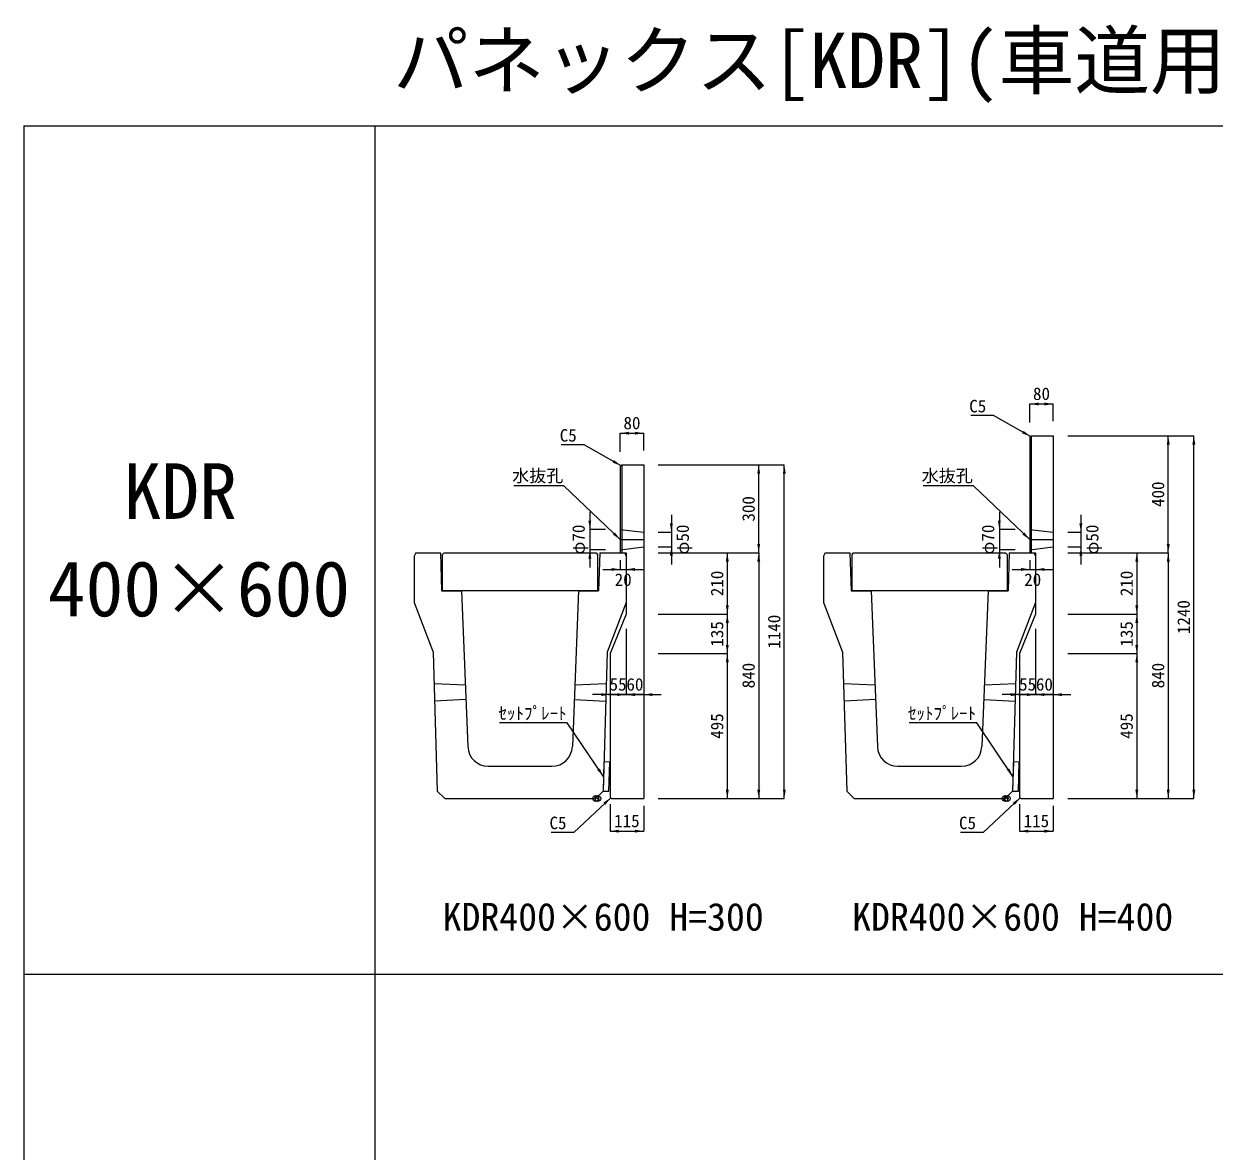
# Model space of a CAD drawing. Units: millimetres at full size, sheet at 1:40. Extents: x 172874 to 199766, y 869448 to 902797.
# Drawn here: x 187274 to 191344, y 881043 to 884897 of the extents above; entities that cross this region are included whole.
import ezdxf
from ezdxf.enums import TextEntityAlignment as Align

# ---------------------------------------------------------------- set-up
doc = ezdxf.new("R2010")
doc.units = ezdxf.units.MM
doc.header["$LTSCALE"] = 40
doc.header["$PDMODE"] = 32
doc.header["$PDSIZE"] = 20
doc.linetypes.add('DASHED', pattern=[7.5, 6, -1.5])
doc.linetypes.add('USER2', pattern=[4.7625, 3.175, -1.5875])
for name, color, linetype, lineweight in [('セットプレート', 3, 'Continuous', 13), ('パネックスKDR', 2, 'Continuous', 13), ('図枠', 5, 'Continuous', 13), ('寸法線', 7, 'Continuous', 13), ('引出線', 4, 'Continuous', 13), ('本体', 2, 'Continuous', 13), ('補助線', 8, 'Continuous', 13)]:
    doc.layers.add(name, color=color, linetype=linetype, lineweight=lineweight)
doc.layers.add('文字', color=7, linetype='Continuous')
doc.styles.add('ＭＳ ゴシック', font='')
doc.styles.get('ＭＳ ゴシック').set_extended_font_data('MS Gothic')

# ---------------------------------------------------------------- blocks, each defined once
blk = doc.blocks.new('filled_arrow')
at = {"color": 0, "linetype": 'Continuous', "lineweight": -2}
blk.add_solid([(7.5, 1.25), (0, 0), (7.5, -1.25)], dxfattribs=at)

msp = doc.modelspace()

# ---------------------------------------------------------------- linework, layer by layer
at = {"layer": 'セットプレート'}
for points in [[(189254.36, 882273.72), (189274.35, 882273.13), (189277.3, 882373.09), (189257.31, 882373.68)], [(190654.36, 882273.72), (190674.35, 882273.13), (190677.3, 882373.09), (190657.31, 882373.68)]]:
    msp.add_lwpolyline(points, close=True, dxfattribs=at)
at = {"layer": 'パネックスKDR'}
for p, q in [((190713.37, 883483.73), (190718.37, 883488.73)), ((190713.37, 883483.73), (190713.37, 883088.73)), ((190718.37, 883488.73), (190793.37, 883488.73)), ((190793.37, 883488.73), (190793.37, 882248.73)), ((189313.37, 883383.73), (189318.37, 883388.73)), ((189318.37, 883388.73), (189393.37, 883388.73)), ((189393.37, 883388.73), (189393.37, 882248.73)), ((189313.37, 883383.73), (189313.37, 883088.73)), ((189313.37, 883088.73), (189333.37, 883088.73)), ((189333.37, 883088.73), (189333.37, 882878.73)), ((190713.37, 883088.73), (190733.37, 883088.73)), ((190733.37, 883088.73), (190733.37, 882878.73)), ((189333.37, 882878.73), (189278.37, 882743.73)), ((190733.37, 882878.73), (190678.37, 882743.73)), ((189278.37, 882743.73), (189278.37, 882253.73)), ((190678.37, 882743.73), (190678.37, 882253.73)), ((189278.37, 882253.73), (189283.37, 882248.73)), ((189283.37, 882248.73), (189393.37, 882248.73)), ((190678.37, 882253.73), (190683.37, 882248.73)), ((190683.37, 882248.73), (190793.37, 882248.73))]:
    msp.add_line(p, q, dxfattribs=at)
at = {"layer": 'パネックスKDR', "lineweight": 5}
for p, q in [((190718.37, 883488.73), (190718.37, 883088.73)), ((189318.37, 883388.73), (189318.37, 883088.73))]:
    msp.add_line(p, q, dxfattribs=at)
at = {"layer": 'パネックスKDR', "linetype": 'DASHED', "lineweight": 9}
for p, q in [((189313.37, 883168.73), (189393.37, 883158.73)), ((190713.37, 883168.73), (190793.37, 883158.73)), ((189313.37, 883098.73), (189393.37, 883108.73)), ((190713.37, 883098.73), (190793.37, 883108.73))]:
    msp.add_line(p, q, dxfattribs=at)
at = {"layer": '図枠'}
for p, q in [((187274.21, 884548.33), (199766.29, 884548.33)), ((187274.21, 884548.33), (199766.29, 884548.33)), ((187274.21, 884548.33), (187274.21, 869448.33)), ((188474.21, 884548.33), (188474.21, 869448.33)), ((187274.21, 881648.33), (199766.29, 881648.33))]:
    msp.add_line(p, q, dxfattribs=at)
at = {"layer": '寸法線'}
for p, q in [((190713.37, 883597.28), (190793.37, 883597.28)), ((190713.37, 883533.73), (190713.37, 883597.28)), ((190793.37, 883538.73), (190793.37, 883597.28)), ((189313.37, 883497.28), (189393.37, 883497.28)), ((189313.37, 883433.73), (189313.37, 883497.28)), ((189393.37, 883438.73), (189393.37, 883497.28)), ((190843.37, 883488.73), (191274.21, 883488.73)), ((190843.37, 883488.73), (191186.71, 883488.73)), ((191186.71, 883088.73), (191186.71, 883488.73)), ((191274.21, 882248.73), (191274.21, 883488.73)), ((189443.37, 883388.73), (189874.21, 883388.73)), ((189443.37, 883388.73), (189786.71, 883388.73)), ((189786.71, 883088.73), (189786.71, 883388.73)), ((189874.21, 882248.73), (189874.21, 883388.73)), ((189209.3, 883228.73), (189209.3, 883038.73)), ((190609.3, 883228.73), (190609.3, 883038.73)), ((189488.04, 883218.73), (189488.04, 883048.73)), ((190888.04, 883218.73), (190888.04, 883048.73)), ((189263.37, 883168.73), (189209.3, 883168.73)), ((189443.37, 883158.73), (189488.04, 883158.73)), ((190663.37, 883168.73), (190609.3, 883168.73)), ((190843.37, 883158.73), (190888.04, 883158.73)), ((189443.37, 883108.73), (189488.04, 883108.73)), ((190843.37, 883108.73), (190888.04, 883108.73)), ((189263.37, 883098.73), (189209.3, 883098.73)), ((189313.37, 883063.73), (189313.37, 883031.65)), ((189333.37, 883063.73), (189333.37, 883031.65)), ((189443.37, 883088.73), (189786.71, 883088.73)), ((189443.37, 883088.73), (189679.21, 883088.73)), ((189443.37, 883088.73), (189786.71, 883088.73)), ((189679.21, 883088.73), (189679.21, 882878.73)), ((189786.71, 883088.73), (189786.71, 882248.73)), ((190663.37, 883098.73), (190609.3, 883098.73)), ((190713.37, 883063.73), (190713.37, 883031.65)), ((190733.37, 883063.73), (190733.37, 883031.65)), ((190843.37, 883088.73), (191186.71, 883088.73)), ((190843.37, 883088.73), (191079.21, 883088.73)), ((190843.37, 883088.73), (191186.71, 883088.73)), ((191079.21, 883088.73), (191079.21, 882878.73)), ((191186.71, 883088.73), (191186.71, 882248.73)), ((189253.37, 883031.65), (189393.37, 883031.65)), ((190653.37, 883031.65), (190793.37, 883031.65)), ((189443.37, 882878.73), (189679.21, 882878.73)), ((189443.37, 882878.73), (189679.21, 882878.73)), ((189679.21, 882878.73), (189679.21, 882743.73)), ((190843.37, 882878.73), (191079.21, 882878.73)), ((190843.37, 882878.73), (191079.21, 882878.73)), ((191079.21, 882878.73), (191079.21, 882743.73)), ((189333.37, 882828.73), (189333.37, 882603.73)), ((189333.37, 882828.73), (189333.37, 882603.73)), ((189393.37, 882828.73), (189393.37, 882603.73)), ((190733.37, 882828.73), (190733.37, 882603.73)), ((190733.37, 882828.73), (190733.37, 882603.73)), ((190793.37, 882828.73), (190793.37, 882603.73)), ((189443.37, 882743.73), (189679.21, 882743.73)), ((189443.37, 882743.73), (189679.21, 882743.73)), ((189679.21, 882743.73), (189679.21, 882248.73)), ((190843.37, 882743.73), (191079.21, 882743.73)), ((190843.37, 882743.73), (191079.21, 882743.73)), ((191079.21, 882743.73), (191079.21, 882248.73)), ((189278.37, 882693.73), (189278.37, 882603.73)), ((190678.37, 882693.73), (190678.37, 882603.73)), ((189393.37, 882603.73), (189218.37, 882603.73)), ((189273.37, 882603.73), (189453.37, 882603.73)), ((190793.37, 882603.73), (190618.37, 882603.73)), ((190673.37, 882603.73), (190853.37, 882603.73)), ((189443.37, 882248.73), (189874.21, 882248.73)), ((189443.37, 882248.73), (189786.71, 882248.73)), ((189443.37, 882248.73), (189679.21, 882248.73)), ((190843.37, 882248.73), (191274.21, 882248.73)), ((190843.37, 882248.73), (191186.71, 882248.73)), ((190843.37, 882248.73), (191079.21, 882248.73)), ((189278.37, 882228.73), (189278.37, 882136.93)), ((189393.37, 882223.73), (189393.37, 882136.93)), ((190678.37, 882228.73), (190678.37, 882136.93)), ((190793.37, 882223.73), (190793.37, 882136.93)), ((189278.37, 882136.93), (189393.37, 882136.93)), ((190678.37, 882136.93), (190793.37, 882136.93))]:
    msp.add_line(p, q, dxfattribs=at)
at = {"layer": '引出線'}
for points in [[(190715.87, 883486.23), (190589.5, 883557.31), (190511.73, 883557.31)], [(189315.87, 883386.23), (189189.5, 883457.31), (189111.73, 883457.31)], [(189313.37, 883133.73), (189120.91, 883317.18), (188949.17, 883317.18)], [(190713.37, 883133.73), (190520.91, 883317.18), (190349.17, 883317.18)], [(189255.84, 882323.7), (189132.18, 882507.17), (188900.82, 882507.17)], [(190655.84, 882323.7), (190532.18, 882507.17), (190300.82, 882507.17)], [(189280.87, 882251.23), (189154.5, 882132.58), (189076.73, 882132.58)], [(190680.87, 882251.23), (190554.5, 882132.58), (190476.73, 882132.58)]]:
    msp.add_lwpolyline(points, dxfattribs=at)
at = {"layer": '本体'}
for p, q in [((188614.37, 883088.73), (188608.37, 883076.73)), ((188608.37, 883076.73), (188608.37, 882918.73)), ((188614.37, 883088.73), (188698.37, 883088.73)), ((188698.37, 883088.73), (188702.37, 882958.73)), ((189243.37, 883088.73), (189239.37, 882958.73)), ((189243.37, 883088.73), (189327.37, 883088.73)), ((189327.37, 883088.73), (189333.37, 883076.73)), ((189333.37, 883076.73), (189333.37, 882918.73)), ((190014.37, 883088.73), (190008.37, 883076.73)), ((190008.37, 883076.73), (190008.37, 882918.73)), ((190014.37, 883088.73), (190098.37, 883088.73)), ((190098.37, 883088.73), (190102.37, 882958.73)), ((190643.37, 883088.73), (190639.37, 882958.73)), ((190643.37, 883088.73), (190727.37, 883088.73)), ((190727.37, 883088.73), (190733.37, 883076.73)), ((190733.37, 883076.73), (190733.37, 882918.73)), ((188702.37, 882958.73), (188770.87, 882958.73)), ((188770.87, 882958.73), (188792.18, 882425.93)), ((189170.87, 882958.73), (189149.56, 882425.93)), ((189170.87, 882958.73), (189239.37, 882958.73)), ((190102.37, 882958.73), (190170.87, 882958.73)), ((190170.87, 882958.73), (190192.18, 882425.93)), ((190570.87, 882958.73), (190549.56, 882425.93)), ((190570.87, 882958.73), (190639.37, 882958.73)), ((188608.37, 882918.73), (188673.37, 882748.73)), ((189333.37, 882918.73), (189268.37, 882748.73)), ((190008.37, 882918.73), (190073.37, 882748.73)), ((190733.37, 882918.73), (190668.37, 882748.73)), ((188673.37, 882748.73), (188687.38, 882273.72)), ((189268.37, 882748.73), (189254.36, 882273.72)), ((190073.37, 882748.73), (190087.38, 882273.72)), ((190668.37, 882748.73), (190654.36, 882273.72)), ((188862.13, 882358.73), (189079.61, 882358.73)), ((190262.13, 882358.73), (190479.61, 882358.73)), ((188687.38, 882273.72), (188713.11, 882248.73)), ((188713.11, 882248.73), (189228.63, 882248.73)), ((189228.63, 882248.73), (189254.36, 882273.72)), ((190087.38, 882273.72), (190113.11, 882248.73)), ((190113.11, 882248.73), (190628.63, 882248.73)), ((190628.63, 882248.73), (190654.36, 882273.72))]:
    msp.add_line(p, q, dxfattribs=at)
at = {"layer": '本体', "linetype": 'USER2'}
for p, q in [((188676.52, 882641.73), (188783.75, 882636.73)), ((189157.99, 882636.73), (189265.21, 882641.73)), ((190076.52, 882641.73), (190183.75, 882636.73)), ((190557.99, 882636.73), (190665.21, 882641.73)), ((188785.75, 882586.73), (188678.29, 882581.73)), ((189155.99, 882586.73), (189263.45, 882581.73)), ((190185.75, 882586.73), (190078.29, 882581.73)), ((190555.99, 882586.73), (190663.45, 882581.73))]:
    msp.add_line(p, q, dxfattribs=at)
at = {"layer": '本体', "lineweight": 20}
for points in [[(188705.87, 883082.73), (188710.87, 883088.73), (189230.87, 883088.73), (189235.87, 883082.73), (189235.87, 882958.73), (188705.87, 882958.73)], [(190105.87, 883082.73), (190110.87, 883088.73), (190630.87, 883088.73), (190635.87, 883082.73), (190635.87, 882958.73), (190105.87, 882958.73)]]:
    msp.add_lwpolyline(points, close=True, dxfattribs=at)
at = {"layer": '本体'}
for centre, start, end in [((188862.13, 882428.73), 182.29061, 270), ((189079.61, 882428.73), 270, 357.70939), ((190262.13, 882428.73), 182.29061, 270), ((190479.61, 882428.73), 270, 357.70939)]:
    msp.add_arc(centre, 70, start, end, dxfattribs=at)
at = {"layer": '補助線'}
for p, q in [((189313.37, 883133.73), (189393.37, 883133.73)), ((190713.37, 883133.73), (190793.37, 883133.73))]:
    msp.add_line(p, q, dxfattribs=at)
for p in [(189229.37, 882248.73), (189236.37, 882248.73), (189236.37, 882248.73), (190629.37, 882248.73), (190636.37, 882248.73), (190636.37, 882248.73)]:
    msp.add_point(p, dxfattribs=at)

# ---------------------------------------------------------------- block references
at = {"layer": '寸法線', "xscale": 4, "yscale": 4}
for p in [(190713.37, 883597.28), (189313.37, 883497.28), (189333.37, 883031.65), (190733.37, 883031.65), (189333.37, 882603.73), (189393.37, 882603.73), (190733.37, 882603.73), (190793.37, 882603.73), (189278.37, 882136.93), (190678.37, 882136.93)]:
    msp.add_blockref('filled_arrow', p, dxfattribs=at)
for p, rotation in [((190793.37, 883597.28), 180), ((189393.37, 883497.28), 180), ((191186.71, 883488.73), 270), ((191274.21, 883488.73), 270), ((189786.71, 883388.73), 270), ((189874.21, 883388.73), 270), ((189209.3, 883168.73), 90), ((189488.04, 883158.73), 90), ((190609.3, 883168.73), 90), ((190888.04, 883158.73), 90), ((189488.04, 883108.73), 270), ((189786.71, 883088.73), 90), ((190888.04, 883108.73), 270), ((191186.71, 883088.73), 90), ((189209.3, 883098.73), 270), ((189679.21, 883088.73), 270), ((189786.71, 883088.73), 270), ((190609.3, 883098.73), 270), ((191079.21, 883088.73), 270), ((191186.71, 883088.73), 270), ((189313.37, 883031.65), 180), ((190713.37, 883031.65), 180), ((189679.21, 882878.73), 90), ((191079.21, 882878.73), 90), ((189679.21, 882878.73), 270), ((191079.21, 882878.73), 270), ((189679.21, 882743.73), 90), ((191079.21, 882743.73), 90), ((189679.21, 882743.73), 270), ((191079.21, 882743.73), 270), ((189278.37, 882603.73), 180), ((189333.37, 882603.73), 180), ((190678.37, 882603.73), 180), ((190733.37, 882603.73), 180), ((189679.21, 882248.73), 90), ((189786.71, 882248.73), 90), ((189874.21, 882248.73), 90), ((191079.21, 882248.73), 90), ((191186.71, 882248.73), 90), ((191274.21, 882248.73), 90), ((189393.37, 882136.93), 180), ((190793.37, 882136.93), 180)]:
    msp.add_blockref('filled_arrow', p, dxfattribs=dict(at, rotation=rotation))
at = {"layer": '引出線', "xscale": 4, "yscale": 4}
for p, rotation in [((190715.87, 883486.23), 150.6), ((189315.87, 883386.23), 150.6), ((189313.37, 883133.73), 136.4), ((190713.37, 883133.73), 136.4), ((189255.84, 882323.7), 124), ((190655.84, 882323.7), 124), ((189280.87, 882251.23), 223.2), ((190680.87, 882251.23), 223.2)]:
    msp.add_blockref('filled_arrow', p, dxfattribs=dict(at, rotation=rotation))

# ---------------------------------------------------------------- texts
at = {"layer": '寸法線', "style": 'ＭＳ ゴシック'}
for s, p in [('80', (190753.37, 883632.28)), ('80', (189353.37, 883532.28)), ('20', (189323.37, 882996.65)), ('20', (190723.37, 882996.65)), ('55', (189305.87, 882638.73)), ('60', (189363.37, 882638.73)), ('55', (190705.87, 882638.73)), ('60', (190763.37, 882638.73)), ('115', (189335.87, 882171.93)), ('115', (190735.87, 882171.93))]:
    msp.add_text(s, height=42.72, dxfattribs=at).set_placement(p, align=Align.MIDDLE_CENTER)
for s, p in [('400', (191151.71, 883288.73)), ('300', (189751.71, 883238.73)), ('φ70', (189170.64, 883133.73)), ('φ50', (189526.7, 883133.73)), ('φ70', (190570.64, 883133.73)), ('φ50', (190926.7, 883133.73)), ('210', (189644.21, 882983.73)), ('210', (191044.21, 882983.73)), ('1240', (191239.21, 882868.73)), ('1140', (189839.21, 882818.73)), ('135', (189644.21, 882811.23)), ('135', (191044.21, 882811.23)), ('840', (189751.71, 882668.73)), ('840', (191151.71, 882668.73)), ('495', (189644.21, 882496.23)), ('495', (191044.21, 882496.23))]:
    msp.add_text(s, height=42.72, rotation=90, dxfattribs=at).set_placement(p, align=Align.MIDDLE_CENTER)
at = {"layer": '引出線', "style": 'ＭＳ ゴシック'}
for s, p in [('C5', (190564.5, 883611.31)), ('C5', (189164.5, 883511.31)), ('水抜孔', (189118.66, 883373.46)), ('水抜孔', (190518.66, 883373.46)), ('ｾｯﾄﾌﾟﾚｰﾄ', (189129.93, 882561.17)), ('ｾｯﾄﾌﾟﾚｰﾄ', (190529.93, 882561.17)), ('C5', (189129.5, 882186.58)), ('C5', (190529.5, 882186.58))]:
    msp.add_text(s, height=42.72, dxfattribs=at).set_placement(p, align=Align.TOP_RIGHT)
at = {"layer": '文字', "style": 'ＭＳ ゴシック'}
for s, height, p in [('パネックス[KDR](車道用)(深溝U字溝対応簡易土留め板)400サイズ', 189.9, (188536.39, 884619.95)), ('KDR400×600 H=300', 94.94, (188705.95, 881768.34)), ('KDR400×600 H=400', 94.94, (190105.95, 881768.34))]:
    msp.add_text(s, height=height, dxfattribs=at).set_placement(p, align=Align.BOTTOM_LEFT)
for s, p in [('KDR ', (187615.21, 883394.5)), ('400×600', (187356.21, 883061.16))]:
    msp.add_text(s, height=189.9, dxfattribs=at).set_placement(p, align=Align.TOP_LEFT)

doc.saveas('drawing.dxf')
